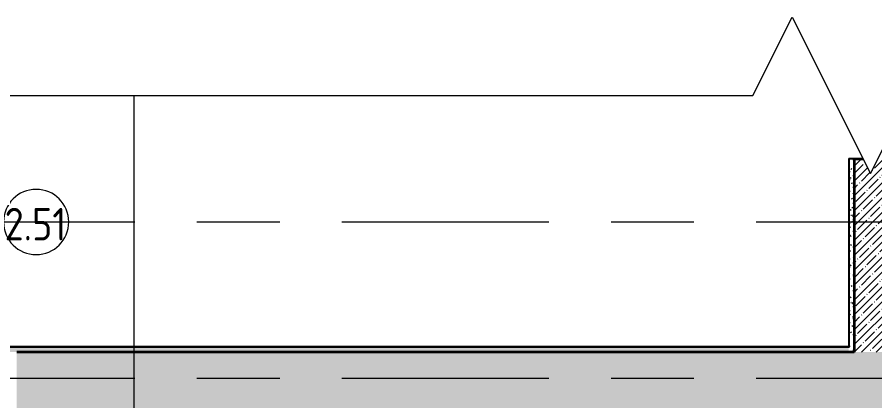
# Model space of a CAD drawing. Header units: millimetres. Extents: x 39815 to 261742, y -8553 to 29000.
# Drawn here: x 84028 to 87315, y 10413 to 11884 of the extents above; entities that cross this region are included whole.
import ezdxf

# ---------------------------------------------------------------- set-up
doc = ezdxf.new("R2010")
doc.units = ezdxf.units.MM
doc.linetypes.add('Осевая', pattern=[1587.5, 317.5, -238.125, 793.75, -238.125])
for name, color, linetype, lineweight in [('A-AREA-IDEN', 7, 'Continuous', 9), ('A-DETL-GENF', 7, 'Continuous', 9), ('I-WALL', 7, 'Continuous', 9), ('Оси', 7, 'Continuous', 9), ('Оси-2', 7, 'Осевая', 9)]:
    doc.layers.add(name, color=color, linetype=linetype, lineweight=lineweight)
for name, color, linetype, lineweight, true_color in [('A-WALL-1', 7, 'Continuous', 25, 0x3c3c3c), ('A-WALL-3', 7, 'Continuous', 35, 0x3c3c3c), ('A-WALL-FNSH-1', 7, 'Continuous', 15, 0x3c3c3c)]:
    doc.layers.add(name, color=color, linetype=linetype, lineweight=lineweight, true_color=true_color)
doc.styles.add('GOST Common_2', font='GOST_Common.ttf', dxfattribs={"width": 0.9, "height": 125})
pattern_1 = [(45, (-10183.68, 0), (-28.51196, 28.51196), []), (45, (-10155.17, 0), (-28.51196, 28.51196), [50.403, -10.081, 1.676, -8.404])]
pattern_2 = [(0, (-10183.68, 0), (60.96, 15.24), [5.029, -40.691, 5.029, -40.691, -243.84]), (0, (-10183.68, 0), (60.96, 15.24), [-91.44, 5.029, -86.411, 5.029, -40.691, -106.68]), (0, (-10183.68, 0), (60.96, 15.24), [-228.6, 5.029, -25.451, 5.029, -71.171]), (120, (-10160.82, 7.62), (-43.6782272, 45.1729086), [5.029, -40.691, 5.029, -40.691, -243.84]), (120, (-10160.82, 7.62), (-43.6782272, 45.1729086), [-91.44, 5.029, -86.411, 5.029, -40.691, -106.68]), (120, (-10160.82, 7.62), (-43.6782272, 45.1729086), [-228.6, 5.029, -25.451, 5.029, -71.171]), (240, (-10153.2, 38.1), (-17.2817728, -60.4129086), [5.029, -40.691, 5.029, -40.691, -243.84]), (240, (-10153.2, 38.1), (-17.2817728, -60.4129086), [-91.44, 5.029, -86.411, 5.029, -40.691, -106.68]), (240, (-10153.2, 38.1), (-17.2817728, -60.4129086), [-228.6, 5.029, -25.451, 5.029, -71.171])]

# ---------------------------------------------------------------- blocks, each defined once
blk = doc.blocks.new('DET_L_Линия разрыва - М100-30991471-Фрагмент 2_10')
at = {"layer": 'A-DETL-GENF'}
for p, q in [((4689.1, 300), (4539.1, 0)), ((4989.1, -300), (4689.1, 300)), ((5139.1, 0), (4989.1, -300)), ((9678.3, 0), (5139.1, 0))]:
    blk.add_line(p, q, dxfattribs=at)
blk = doc.blocks.new('Марка_Помещения - Номер-25198446-Фрагмент 2_10')
at = {"layer": 'A-AREA-IDEN'}
for start, end in [(360, 180), (180, 360)]:
    blk.add_arc((0, 0), 2.5, start, end, dxfattribs=at)

msp = doc.modelspace()

# ---------------------------------------------------------------- hatches: boundary and pattern name
at = {"layer": 'I-WALL'}
h = msp.add_hatch(dxfattribs=at)
h.set_pattern_fill('FP_9', color=256, style=0, pattern_type=2)
h.set_pattern_definition(pattern_2)
h.paths.add_polyline_path([(87235.3, 10600), (87235.3, 11341), (87215.3, 11341), (87215.3, 10600)])
h = msp.add_hatch(dxfattribs=at)
h.set_pattern_fill('FP_3', color=256, style=0, pattern_type=2)
h.set_pattern_definition(pattern_1)
h.paths.add_polyline_path([(87448.1, 10600), (87455.3, 10600), (87455.3, 11340), (87325.9, 11340), (87298.1, 11284.2), (87270.2, 11340), (87235.3, 11340), (87235.3, 10600)])
h = msp.add_hatch(dxfattribs=at)
h.set_pattern_fill('FP_9', color=256, style=0, pattern_type=2)
h.set_pattern_definition(pattern_2)
h.paths.add_polyline_path([(87164.9, 10600), (87215.3, 10600), (87215.3, 10620), (83276.3, 10620), (83276.3, 10608), (83306.3, 10608), (83306.3, 10600), (84522.9, 10600)])
h.paths.add_polyline_path([(82308.9, 10608), (82326.3, 10608), (82326.3, 10620), (82308.9, 10619.7)])
h = msp.add_hatch(dxfattribs=at)
h.set_pattern_fill('FP_3', color=256, style=0, pattern_type=2)
h.set_pattern_definition(pattern_1)
h.paths.add_polyline_path([(91426.3, 10380), (91426.3, 10600), (84026.3, 10600), (84026.3, 10380), (91128.1, 10380)])

# ---------------------------------------------------------------- linework, layer by layer
at = {"layer": 'A-WALL-1'}
for p, q in [((87215.3, 11341), (87215.3, 10620)), ((87235.3, 11341), (87215.3, 11341)), ((87235.3, 11340), (87235.3, 11341)), ((83276.3, 10620), (87215.3, 10620))]:
    msp.add_line(p, q, dxfattribs=at)
at = {"layer": 'A-WALL-3'}
for p, q in [((87235.3, 11340), (87235.3, 10600)), ((87270.2, 11340), (87235.3, 11340)), ((87235.3, 10600), (84026.3, 10600))]:
    msp.add_line(p, q, dxfattribs=at)
at = {"layer": 'A-WALL-FNSH-1'}
for p, q in [((87214.3, 11341), (87214.3, 10621)), ((87215.3, 11341), (87214.3, 11341)), ((87269.7, 11341), (87235.3, 11341)), ((87214.3, 10621), (83276.3, 10621))]:
    msp.add_line(p, q, dxfattribs=at)
at = {"layer": 'Оси'}
msp.add_line((84476.3, 10334.2), (84476.3, 11584.2), dxfattribs=at)
at = {"layer": 'Оси-2'}
for p, q in [((81541.6, 11100), (90737.2, 11100)), ((81541.6, 10500), (90737.2, 10500))]:
    msp.add_line(p, q, dxfattribs=at)

# ---------------------------------------------------------------- block references
at = {"layer": 'A-AREA-IDEN', "xscale": 49.99999999999998, "yscale": 49.99999999999998, "zscale": 49.99999999999998}
msp.add_blockref('Марка_Помещения - Номер-25198446-Фрагмент 2_10', (84100.4, 11098.9), dxfattribs=at)
at = {"layer": 'A-DETL-GENF', "rotation": 180}
msp.add_blockref('DET_L_Линия разрыва - М100-30991471-Фрагмент 2_10', (91987.2, 11584.2), dxfattribs=at)

# ---------------------------------------------------------------- texts
at = {"layer": 'A-AREA-IDEN', "insert": (83979.5, 11153.1), "char_height": 125, "width": 303.038, "attachment_point": 1, "style": 'GOST Common_2'}
msp.add_mtext('2.51', dxfattribs=at)

doc.saveas('drawing.dxf')
